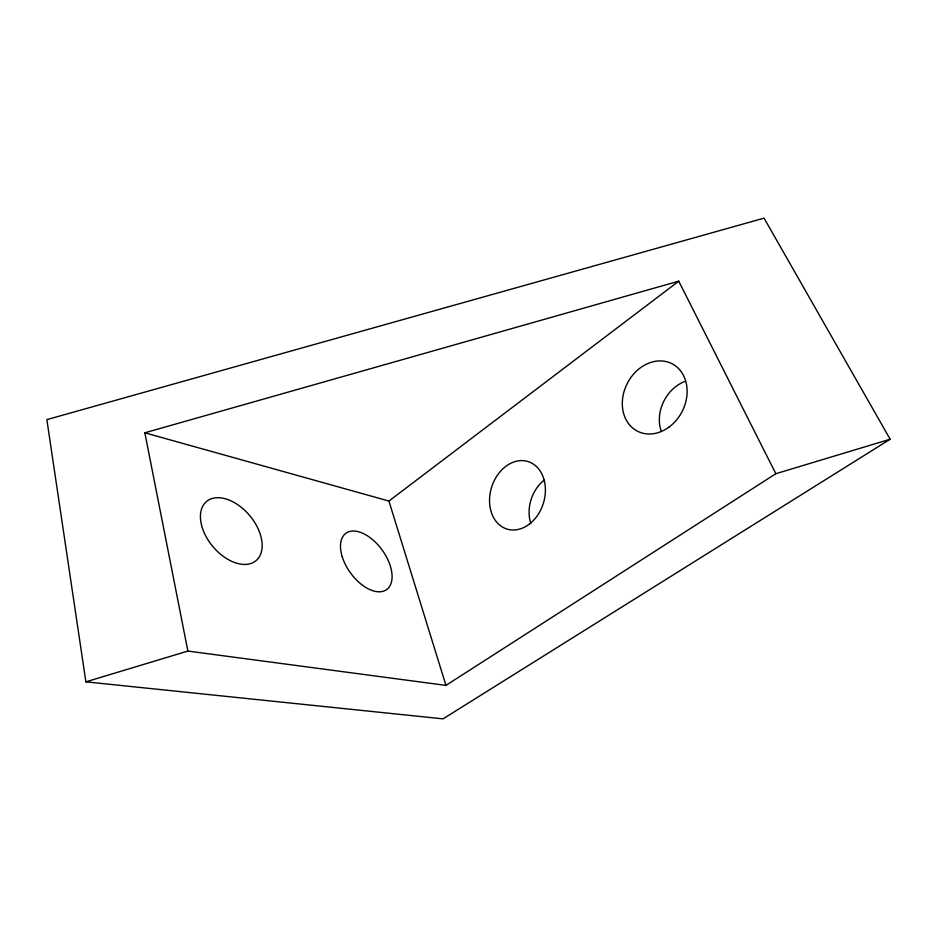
<?xml version="1.0" encoding="UTF-8"?>
<svg xmlns="http://www.w3.org/2000/svg" width="937" height="937" viewBox="0 0 937 937"><rect width="100%" height="100%" fill="white"/><g stroke="black" fill="none" stroke-linecap="round" stroke-linejoin="round"><path stroke-width="1.41" d="M775.836 473.712L445.953 685.392L187.88 651.074L144.837 432.8L388.925 501.049L678.739 281.17L775.836 473.712L890.15 439.23L764.065 218.145L46.85 419.624L85.876 681.843L443.072 718.855L890.15 439.23M85.876 681.843L187.88 651.074M144.837 432.8L678.739 281.17M388.925 501.049L445.953 685.392M661.264 431.383A36.426 30.394 -62.2 0 1 684.678 381.523M530.846 523.631A34.072 26.88 -72.8 0 1 544.163 480.201M201.549 525.188A38.581 24.069 50.1 0 0 253.341 562.458A38.581 24.069 50.1 0 0 238.958 505.535A38.581 24.069 50.1 0 0 201.549 525.188M342.204 556.672A34.751 19.536 54.1 0 0 386.349 589.795A34.751 19.536 54.1 0 0 370.326 537.815A34.751 19.536 54.1 0 0 342.204 556.672M669.135 427.003A37.89 30.804 -62.9 0 0 672.625 364.06A37.89 30.804 -62.9 0 0 622.367 401.294A37.89 30.804 -62.9 0 0 669.135 427.003M528.937 524.415A35.36 27.103 -72.6 0 0 533.797 464.389A35.36 27.103 -72.6 0 0 489.676 497.078A35.36 27.103 -72.6 0 0 528.937 524.415"/></g></svg>
